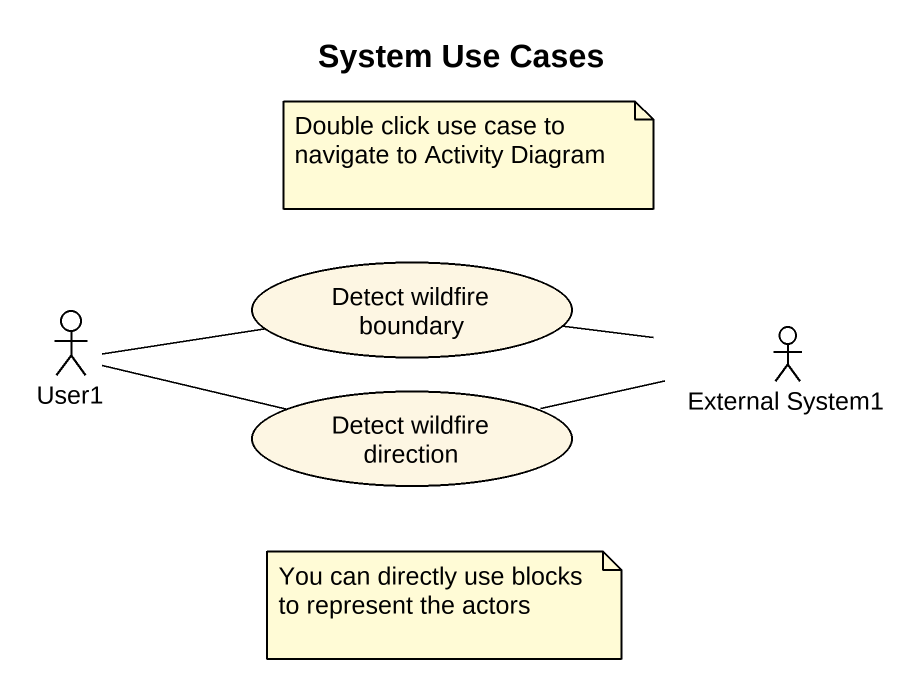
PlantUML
@startuml
title System Use Cases
actor User1
usecase "Detect wildfire boundary" as Detect_wildfire_boundary
actor "External System1" as External_System1
usecase "Detect wildfire direction" as Detect_wildfire_direction
User1 -right- Detect_wildfire_boundary
User1 -right- Detect_wildfire_direction
External_System1 -left- Detect_wildfire_boundary
External_System1 -left- Detect_wildfire_direction
note as N1
  Double click use case to navigate to Activity Diagram
end note
note as N2
  You can directly use blocks to represent the actors
end note
@enduml
